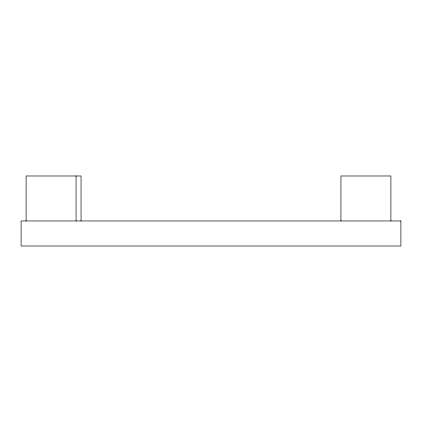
<?xml version="1.0" encoding="UTF-8"?>
<svg xmlns="http://www.w3.org/2000/svg" width="422" height="422" viewBox="0 0 422 422"><rect width="100%" height="100%" fill="white"/><g stroke="black" fill="none" stroke-linecap="round" stroke-linejoin="round"><path stroke-width="0.63" d="M390.904 220.964L390.904 175.985L340.934 175.985L340.934 220.964M81.05 220.964L81.05 175.985L26.095 175.985L26.095 220.964M76.071 175.985L76.071 220.964M400.9 220.964L21.1 220.964L21.1 246.015L400.9 246.015L400.9 220.964"/></g></svg>
